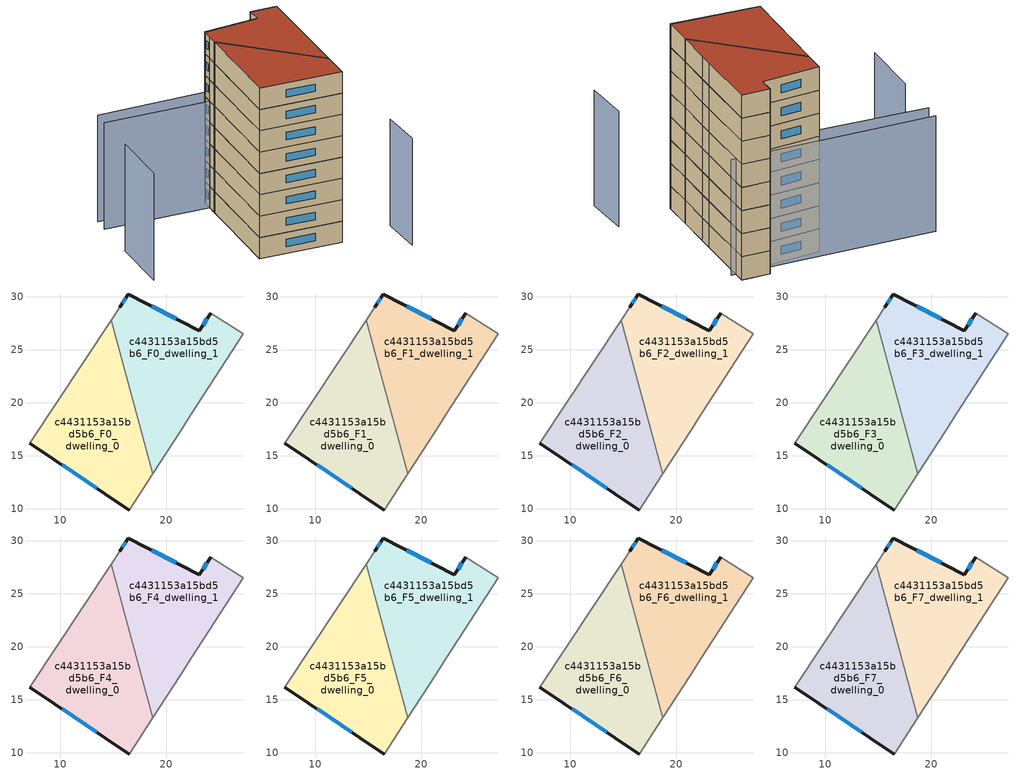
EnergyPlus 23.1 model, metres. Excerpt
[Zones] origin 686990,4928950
c4431153a15bd5b6_F0_dwelling_0
 floor ground (EU_floor_Construction): 16.53,9.9 18.73,13.32 14.8,27.79 7.13,16.2 z0
 wall outside (EU_wall_Construction): 16.53,9.9 7.13,16.2 z0:3
 wall adiabatic (EU_wall_Construction): 18.73,13.32 16.53,9.9 / 7.13,16.2 14.8,27.79 z0:3
 wall to c4431153a15bd5b6_F0_dwelling_1 (EU_wall_Construction): 14.8,27.79 18.74,13.32 z0:3
 window (EU_Window_Construction): 13.47,11.95 10.18,14.15 z0.98:2.02
c4431153a15bd5b6_F0_dwelling_1
 floor ground (EU_floor_Construction): 21.36,17.38 22.42,19.01 27.26,26.5 24.17,28.45 23.12,26.77 16.44,30.25 15.6,28.99 14.8,27.79 18.73,13.32 z0
 wall outside (EU_wall_Construction): 15.6,28.99 16.44,30.25 23.12,26.77 24.17,28.45 z0:3
 wall adiabatic (EU_wall_Construction): 24.17,28.45 27.26,26.5 22.42,19.01 21.36,17.38 18.73,13.32 / 14.8,27.79 15.6,28.99 z0:3
 window (EU_Window_Construction): 15.87,29.4 16.16,29.84 / 18.61,29.12 20.95,27.9 / 23.46,27.32 23.83,27.9 z0.98:2.02
c4431153a15bd5b6_F1_dwelling_0
 floor to c4431153a15bd5b6_F0_dwelling_0 (EU_floor_Construction): 16.53,9.9 18.73,13.32 14.8,27.79 7.13,16.2 z3
 wall outside (EU_wall_Construction): 16.53,9.9 7.13,16.2 z3:6
 wall adiabatic (EU_wall_Construction): 18.73,13.32 16.53,9.9 / 7.13,16.2 14.8,27.79 z3:6
 wall to c4431153a15bd5b6_F1_dwelling_1 (EU_wall_Construction): 14.8,27.79 18.74,13.32 z3:6
 window (EU_Window_Construction): 13.47,11.95 10.18,14.15 z3.98:5.02
c4431153a15bd5b6_F1_dwelling_1
 floor to c4431153a15bd5b6_F0_dwelling_1 (EU_floor_Construction): 21.36,17.38 22.42,19.01 27.26,26.5 24.17,28.45 23.12,26.77 16.44,30.25 15.6,28.99 14.8,27.79 18.73,13.32 z3
 wall outside (EU_wall_Construction): 15.6,28.99 16.44,30.25 23.12,26.77 24.17,28.45 z3:6
 wall adiabatic (EU_wall_Construction): 24.17,28.45 27.26,26.5 22.42,19.01 21.36,17.38 18.73,13.32 / 14.8,27.79 15.6,28.99 z3:6
 window (EU_Window_Construction): 15.87,29.4 16.16,29.84 / 18.61,29.12 20.95,27.9 / 23.46,27.32 23.83,27.9 z3.98:5.02
c4431153a15bd5b6_F2_dwelling_0
 floor to c4431153a15bd5b6_F1_dwelling_0 (EU_floor_Construction): 16.53,9.9 18.73,13.32 14.8,27.79 7.13,16.2 z6
 wall outside (EU_wall_Construction): 16.53,9.9 7.13,16.2 z6:9
 wall adiabatic (EU_wall_Construction): 18.73,13.32 16.53,9.9 / 7.13,16.2 14.8,27.79 z6:9
 wall to c4431153a15bd5b6_F2_dwelling_1 (EU_wall_Construction): 14.8,27.79 18.74,13.32 z6:9
 window (EU_Window_Construction): 13.47,11.95 10.18,14.15 z6.98:8.02
c4431153a15bd5b6_F2_dwelling_1
 floor to c4431153a15bd5b6_F1_dwelling_1 (EU_floor_Construction): 21.36,17.38 22.42,19.01 27.26,26.5 24.17,28.45 23.12,26.77 16.44,30.25 15.6,28.99 14.8,27.79 18.73,13.32 z6
 wall outside (EU_wall_Construction): 15.6,28.99 16.44,30.25 23.12,26.77 24.17,28.45 z6:9
 wall adiabatic (EU_wall_Construction): 24.17,28.45 27.26,26.5 22.42,19.01 21.36,17.38 18.73,13.32 / 14.8,27.79 15.6,28.99 z6:9
 window (EU_Window_Construction): 15.87,29.4 16.16,29.84 / 18.61,29.12 20.95,27.9 / 23.46,27.32 23.83,27.9 z6.98:8.02
c4431153a15bd5b6_F3_dwelling_0
 floor to c4431153a15bd5b6_F2_dwelling_0 (EU_floor_Construction): 16.53,9.9 18.73,13.32 14.8,27.79 7.13,16.2 z9
 wall outside (EU_wall_Construction): 16.53,9.9 7.13,16.2 z9:12
 wall adiabatic (EU_wall_Construction): 18.73,13.32 16.53,9.9 / 7.13,16.2 14.8,27.79 z9:12
 wall to c4431153a15bd5b6_F3_dwelling_1 (EU_wall_Construction): 14.8,27.79 18.74,13.32 z9:12
 window (EU_Window_Construction): 13.47,11.95 10.18,14.15 z9.98:11.02
c4431153a15bd5b6_F3_dwelling_1
 floor to c4431153a15bd5b6_F2_dwelling_1 (EU_floor_Construction): 21.36,17.38 22.42,19.01 27.26,26.5 24.17,28.45 23.12,26.77 16.44,30.25 15.6,28.99 14.8,27.79 18.73,13.32 z9
 wall outside (EU_wall_Construction): 15.6,28.99 16.44,30.25 23.12,26.77 24.17,28.45 z9:12
 wall adiabatic (EU_wall_Construction): 24.17,28.45 27.26,26.5 22.42,19.01 21.36,17.38 18.73,13.32 / 14.8,27.79 15.6,28.99 z9:12
 window (EU_Window_Construction): 15.87,29.4 16.16,29.84 / 18.61,29.12 20.95,27.9 / 23.46,27.32 23.83,27.9 z9.98:11.02
c4431153a15bd5b6_F4_dwelling_0
 floor to c4431153a15bd5b6_F3_dwelling_0 (EU_floor_Construction): 16.53,9.9 18.73,13.32 14.8,27.79 7.13,16.2 z12
 wall outside (EU_wall_Construction): 16.53,9.9 7.13,16.2 z12:15
 wall adiabatic (EU_wall_Construction): 18.73,13.32 16.53,9.9 / 7.13,16.2 14.8,27.79 z12:15
 wall to c4431153a15bd5b6_F4_dwelling_1 (EU_wall_Construction): 14.8,27.79 18.74,13.32 z12:15
 window (EU_Window_Construction): 13.47,11.95 10.18,14.15 z12.98:14.02
c4431153a15bd5b6_F4_dwelling_1
 floor to c4431153a15bd5b6_F3_dwelling_1 (EU_floor_Construction): 21.36,17.38 22.42,19.01 27.26,26.5 24.17,28.45 23.12,26.77 16.44,30.25 15.6,28.99 14.8,27.79 18.73,13.32 z12
 wall outside (EU_wall_Construction): 15.6,28.99 16.44,30.25 23.12,26.77 24.17,28.45 z12:15
 wall adiabatic (EU_wall_Construction): 24.17,28.45 27.26,26.5 22.42,19.01 21.36,17.38 18.73,13.32 / 14.8,27.79 15.6,28.99 z12:15
 window (EU_Window_Construction): 15.87,29.4 16.16,29.84 / 18.61,29.12 20.95,27.9 / 23.46,27.32 23.83,27.9 z12.98:14.02
c4431153a15bd5b6_F5_dwelling_0
 floor to c4431153a15bd5b6_F4_dwelling_0 (EU_floor_Construction): 16.53,9.9 18.73,13.32 14.8,27.79 7.13,16.2 z15
 wall outside (EU_wall_Construction): 16.53,9.9 7.13,16.2 z15:18
 wall adiabatic (EU_wall_Construction): 18.73,13.32 16.53,9.9 / 7.13,16.2 14.8,27.79 z15:18
 wall to c4431153a15bd5b6_F5_dwelling_1 (EU_wall_Construction): 14.8,27.79 18.74,13.32 z15:18
 window (EU_Window_Construction): 13.47,11.95 10.18,14.15 z15.98:17.02
c4431153a15bd5b6_F5_dwelling_1
 floor to c4431153a15bd5b6_F4_dwelling_1 (EU_floor_Construction): 21.36,17.38 22.42,19.01 27.26,26.5 24.17,28.45 23.12,26.77 16.44,30.25 15.6,28.99 14.8,27.79 18.73,13.32 z15
 wall outside (EU_wall_Construction): 15.6,28.99 16.44,30.25 23.12,26.77 24.17,28.45 z15:18
 wall adiabatic (EU_wall_Construction): 24.17,28.45 27.26,26.5 22.42,19.01 21.36,17.38 18.73,13.32 / 14.8,27.79 15.6,28.99 z15:18
 window (EU_Window_Construction): 15.87,29.4 16.16,29.84 / 18.61,29.12 20.95,27.9 / 23.46,27.32 23.83,27.9 z15.98:17.02
c4431153a15bd5b6_F6_dwelling_0
 floor to c4431153a15bd5b6_F5_dwelling_0 (EU_floor_Construction): 16.53,9.9 18.73,13.32 14.8,27.79 7.13,16.2 z18
 wall outside (EU_wall_Construction): 16.53,9.9 7.13,16.2 z18:21
 wall adiabatic (EU_wall_Construction): 18.73,13.32 16.53,9.9 / 7.13,16.2 14.8,27.79 z18:21
 wall to c4431153a15bd5b6_F6_dwelling_1 (EU_wall_Construction): 14.8,27.79 18.74,13.32 z18:21
 window (EU_Window_Construction): 13.47,11.95 10.18,14.15 z18.98:20.02
c4431153a15bd5b6_F6_dwelling_1
 floor to c4431153a15bd5b6_F5_dwelling_1 (EU_floor_Construction): 21.36,17.38 22.42,19.01 27.26,26.5 24.17,28.45 23.12,26.77 16.44,30.25 15.6,28.99 14.8,27.79 18.73,13.32 z18
 wall outside (EU_wall_Construction): 15.6,28.99 16.44,30.25 23.12,26.77 24.17,28.45 z18:21
 wall adiabatic (EU_wall_Construction): 24.17,28.45 27.26,26.5 22.42,19.01 21.36,17.38 18.73,13.32 / 14.8,27.79 15.6,28.99 z18:21
 window (EU_Window_Construction): 15.87,29.4 16.16,29.84 / 18.61,29.12 20.95,27.9 / 23.46,27.32 23.83,27.9 z18.98:20.02
c4431153a15bd5b6_F7_dwelling_0
 floor to c4431153a15bd5b6_F6_dwelling_0 (EU_floor_Construction): 16.53,9.9 18.73,13.32 14.8,27.79 7.13,16.2 z21
 wall outside (EU_wall_Construction): 16.53,9.9 7.13,16.2 z21:24
 wall adiabatic (EU_wall_Construction): 18.73,13.32 16.53,9.9 / 7.13,16.2 14.8,27.79 z21:24
 wall to c4431153a15bd5b6_F7_dwelling_1 (EU_wall_Construction): 14.8,27.79 18.74,13.32 z21:24
 window (EU_Window_Construction): 13.47,11.95 10.18,14.15 z21.98:23.02
 roof outside (EU_roof_Construction): 14.8,27.79 18.73,13.32 16.53,9.9 7.13,16.2 z24
c4431153a15bd5b6_F7_dwelling_1
 floor to c4431153a15bd5b6_F6_dwelling_1 (EU_floor_Construction): 21.36,17.38 22.42,19.01 27.26,26.5 24.17,28.45 23.12,26.77 16.44,30.25 15.6,28.99 14.8,27.79 18.73,13.32 z21
 wall outside (EU_wall_Construction): 15.6,28.99 16.44,30.25 23.12,26.77 24.17,28.45 z21:24
 wall adiabatic (EU_wall_Construction): 24.17,28.45 27.26,26.5 22.42,19.01 21.36,17.38 18.73,13.32 / 14.8,27.79 15.6,28.99 z21:24
 window (EU_Window_Construction): 15.87,29.4 16.16,29.84 / 18.61,29.12 20.95,27.9 / 23.46,27.32 23.83,27.9 z21.98:23.02
 roof outside (EU_roof_Construction): 24.17,28.45 27.26,26.5 22.42,19.01 21.36,17.38 18.73,13.32 14.8,27.79 15.6,28.99 16.44,30.25 23.12,26.77 z24
shading: 20.62,2.12 23.52,7.29 / 3.54,36.97 15.6,28.99 / 15.6,28.99 7.15,16.22 / -0.08,31.5 -4.83,24.25 / 26.84,24.85 4.82,38.75 z0:15
[Building]
EU S2 Campaign: North Axis=0; Terrain=City; Solar Distribution=FullExterior
[Site:Location]
Bologna: Latitude=44.5; Longitude=11.25; Time Zone=1; Elevation=37
[SizingPeriod:WeatherFileDays]
AnnualSizingPeriod: Begin Month=1; Begin Day of Month=1; End Month=12; End Day of Month=31; Day of Week for Start Day=Monday; Use Weather File Daylight Saving Period=No; Use Weather File Rain and Snow Indicators=No
[MATERIAL]
EU_InternalMass_Material: Roughness=MediumRough; Thickness=0.1; Conductivity=1; Density=1800; Specific Heat=900; Thermal Absorptance=0.9; Solar Absorptance=0.7; Visible Absorptance=0.7
[MATERIAL:NOMASS] Roughness=MediumRough; Thermal Absorptance=0.9; Solar Absorptance=0.7; Visible Absorptance=0.7
Name | Thermal Resistance
EU_wall_NoMass | 0.905828
EU_roof_NoMass | 0.37593
EU_floor_NoMass | 0.67114
[WINDOWMATERIAL:SIMPLEGLAZINGSYSTEM]
EU_Window_SimpleGlazing: UFactor=4.52486; Solar Heat Gain Coefficient=0.85; Visible Transmittance=0.85
[CONSTRUCTION]
EU_wall_Construction: EU_wall_NoMass
EU_roof_Construction: EU_roof_NoMass
EU_floor_Construction: EU_floor_NoMass
EU_InternalMass_Construction: EU_InternalMass_Material
EU_Window_Construction: EU_Window_SimpleGlazing
[ZONE] Type=1; Multiplier=1; Ceiling Height=autocalculate; Floor Area=autocalculate; Part of Total Floor Area=Yes
Name | Volume
c4431153a15bd5b6_F0_dwelling_0 | 303.934
c4431153a15bd5b6_F1_dwelling_0; c4431153a15bd5b6_F2_dwelling_0; c4431153a15bd5b6_F3_dwelling_0; c4431153a15bd5b6_F4_dwelling_0; c4431153a15bd5b6_F5_dwelling_0; c4431153a15bd5b6_F6_dwelling_0; c4431153a15bd5b6_F7_dwelling_0 | 303.935
c4431153a15bd5b6_F0_dwelling_1; c4431153a15bd5b6_F1_dwelling_1; c4431153a15bd5b6_F2_dwelling_1; c4431153a15bd5b6_F3_dwelling_1; c4431153a15bd5b6_F4_dwelling_1; c4431153a15bd5b6_F5_dwelling_1; c4431153a15bd5b6_F6_dwelling_1; c4431153a15bd5b6_F7_dwelling_1 | 303.948
[INTERNALMASS] Construction=EU_InternalMass_Construction
Name | Zone or ZoneList | Surface Area
c4431153a15bd5b6_F0_dwelling_0_EU_InternalMass | c4431153a15bd5b6_F0_dwelling_0 | 101.311
c4431153a15bd5b6_F0_dwelling_1_EU_InternalMass | c4431153a15bd5b6_F0_dwelling_1 | 101.316
c4431153a15bd5b6_F1_dwelling_0_EU_InternalMass | c4431153a15bd5b6_F1_dwelling_0 | 101.311
c4431153a15bd5b6_F1_dwelling_1_EU_InternalMass | c4431153a15bd5b6_F1_dwelling_1 | 101.316
c4431153a15bd5b6_F2_dwelling_0_EU_InternalMass | c4431153a15bd5b6_F2_dwelling_0 | 101.311
c4431153a15bd5b6_F2_dwelling_1_EU_InternalMass | c4431153a15bd5b6_F2_dwelling_1 | 101.316
c4431153a15bd5b6_F3_dwelling_0_EU_InternalMass | c4431153a15bd5b6_F3_dwelling_0 | 101.311
c4431153a15bd5b6_F3_dwelling_1_EU_InternalMass | c4431153a15bd5b6_F3_dwelling_1 | 101.316
c4431153a15bd5b6_F4_dwelling_0_EU_InternalMass | c4431153a15bd5b6_F4_dwelling_0 | 101.311
c4431153a15bd5b6_F4_dwelling_1_EU_InternalMass | c4431153a15bd5b6_F4_dwelling_1 | 101.316
c4431153a15bd5b6_F5_dwelling_0_EU_InternalMass | c4431153a15bd5b6_F5_dwelling_0 | 101.311
c4431153a15bd5b6_F5_dwelling_1_EU_InternalMass | c4431153a15bd5b6_F5_dwelling_1 | 101.316
c4431153a15bd5b6_F6_dwelling_0_EU_InternalMass | c4431153a15bd5b6_F6_dwelling_0 | 101.311
c4431153a15bd5b6_F6_dwelling_1_EU_InternalMass | c4431153a15bd5b6_F6_dwelling_1 | 101.316
c4431153a15bd5b6_F7_dwelling_0_EU_InternalMass | c4431153a15bd5b6_F7_dwelling_0 | 101.311
c4431153a15bd5b6_F7_dwelling_1_EU_InternalMass | c4431153a15bd5b6_F7_dwelling_1 | 101.316
[OTHEREQUIPMENT] Fuel Type=Electricity; Design Level Calculation Method=Watts/Area; Power per Zone Floor Area=1; Fraction Latent=0; Fraction Radiant=0; Fraction Lost=0; Carbon Dioxide Generation Rate=0; EndUse Subcategory=EU_Step8_InternalGains
Name | Zone or ZoneList or Space or SpaceList | Schedule
EU_Step8_InternalGain_c4431153a15bd5b6_F0_dwelling_0_f000 | c4431153a15bd5b6_F0_dwelling_0 | EU_Step8_GainSchedule_c4431153a15bd5b6_F0_dwelling_0_f000
EU_Step8_InternalGain_c4431153a15bd5b6_F0_dwelling_1_f000 | c4431153a15bd5b6_F0_dwelling_1 | EU_Step8_GainSchedule_c4431153a15bd5b6_F0_dwelling_1_f000
EU_Step8_InternalGain_c4431153a15bd5b6_F1_dwelling_0_f000 | c4431153a15bd5b6_F1_dwelling_0 | EU_Step8_GainSchedule_c4431153a15bd5b6_F1_dwelling_0_f000
EU_Step8_InternalGain_c4431153a15bd5b6_F1_dwelling_1_f000 | c4431153a15bd5b6_F1_dwelling_1 | EU_Step8_GainSchedule_c4431153a15bd5b6_F1_dwelling_1_f000
EU_Step8_InternalGain_c4431153a15bd5b6_F2_dwelling_0_f000 | c4431153a15bd5b6_F2_dwelling_0 | EU_Step8_GainSchedule_c4431153a15bd5b6_F2_dwelling_0_f000
EU_Step8_InternalGain_c4431153a15bd5b6_F2_dwelling_1_f000 | c4431153a15bd5b6_F2_dwelling_1 | EU_Step8_GainSchedule_c4431153a15bd5b6_F2_dwelling_1_f000
EU_Step8_InternalGain_c4431153a15bd5b6_F3_dwelling_0_f000 | c4431153a15bd5b6_F3_dwelling_0 | EU_Step8_GainSchedule_c4431153a15bd5b6_F3_dwelling_0_f000
EU_Step8_InternalGain_c4431153a15bd5b6_F3_dwelling_1_f000 | c4431153a15bd5b6_F3_dwelling_1 | EU_Step8_GainSchedule_c4431153a15bd5b6_F3_dwelling_1_f000
EU_Step8_InternalGain_c4431153a15bd5b6_F4_dwelling_0_f000 | c4431153a15bd5b6_F4_dwelling_0 | EU_Step8_GainSchedule_c4431153a15bd5b6_F4_dwelling_0_f000
EU_Step8_InternalGain_c4431153a15bd5b6_F4_dwelling_1_f000 | c4431153a15bd5b6_F4_dwelling_1 | EU_Step8_GainSchedule_c4431153a15bd5b6_F4_dwelling_1_f000
EU_Step8_InternalGain_c4431153a15bd5b6_F5_dwelling_0_f000 | c4431153a15bd5b6_F5_dwelling_0 | EU_Step8_GainSchedule_c4431153a15bd5b6_F5_dwelling_0_f000
EU_Step8_InternalGain_c4431153a15bd5b6_F5_dwelling_1_f000 | c4431153a15bd5b6_F5_dwelling_1 | EU_Step8_GainSchedule_c4431153a15bd5b6_F5_dwelling_1_f000
EU_Step8_InternalGain_c4431153a15bd5b6_F6_dwelling_0_f000 | c4431153a15bd5b6_F6_dwelling_0 | EU_Step8_GainSchedule_c4431153a15bd5b6_F6_dwelling_0_f000
EU_Step8_InternalGain_c4431153a15bd5b6_F6_dwelling_1_f000 | c4431153a15bd5b6_F6_dwelling_1 | EU_Step8_GainSchedule_c4431153a15bd5b6_F6_dwelling_1_f000
EU_Step8_InternalGain_c4431153a15bd5b6_F7_dwelling_0_f000 | c4431153a15bd5b6_F7_dwelling_0 | EU_Step8_GainSchedule_c4431153a15bd5b6_F7_dwelling_0_f000
EU_Step8_InternalGain_c4431153a15bd5b6_F7_dwelling_1_f000 | c4431153a15bd5b6_F7_dwelling_1 | EU_Step8_GainSchedule_c4431153a15bd5b6_F7_dwelling_1_f000
[ZONEVENTILATION:DESIGNFLOWRATE] Schedule=EU_AlwaysOn; Design Flow Rate Calculation Method=AirChanges/Hour; Air Changes per Hour=0.73129; Ventilation Type=Natural; Fan Pressure Rise=0; Fan Total Efficiency=1; Constant Term Coefficient=1; Temperature Term Coefficient=0; Velocity Term Coefficient=0; Velocity Squared Term Coefficient=0; Minimum Indoor Temperature=-100; Maximum Indoor Temperature=100; Delta Temperature=-100; Minimum Outdoor Temperature=-100; Maximum Outdoor Temperature=100; Maximum Wind Speed=40
Name | Zone or ZoneList or Space or SpaceList
EU_ConstantAir_c4431153a15bd5b6_F0_dwelling_0 | c4431153a15bd5b6_F0_dwelling_0
EU_ConstantAir_c4431153a15bd5b6_F0_dwelling_1 | c4431153a15bd5b6_F0_dwelling_1
EU_ConstantAir_c4431153a15bd5b6_F1_dwelling_0 | c4431153a15bd5b6_F1_dwelling_0
EU_ConstantAir_c4431153a15bd5b6_F1_dwelling_1 | c4431153a15bd5b6_F1_dwelling_1
EU_ConstantAir_c4431153a15bd5b6_F2_dwelling_0 | c4431153a15bd5b6_F2_dwelling_0
EU_ConstantAir_c4431153a15bd5b6_F2_dwelling_1 | c4431153a15bd5b6_F2_dwelling_1
EU_ConstantAir_c4431153a15bd5b6_F3_dwelling_0 | c4431153a15bd5b6_F3_dwelling_0
EU_ConstantAir_c4431153a15bd5b6_F3_dwelling_1 | c4431153a15bd5b6_F3_dwelling_1
EU_ConstantAir_c4431153a15bd5b6_F4_dwelling_0 | c4431153a15bd5b6_F4_dwelling_0
EU_ConstantAir_c4431153a15bd5b6_F4_dwelling_1 | c4431153a15bd5b6_F4_dwelling_1
EU_ConstantAir_c4431153a15bd5b6_F5_dwelling_0 | c4431153a15bd5b6_F5_dwelling_0
EU_ConstantAir_c4431153a15bd5b6_F5_dwelling_1 | c4431153a15bd5b6_F5_dwelling_1
EU_ConstantAir_c4431153a15bd5b6_F6_dwelling_0 | c4431153a15bd5b6_F6_dwelling_0
EU_ConstantAir_c4431153a15bd5b6_F6_dwelling_1 | c4431153a15bd5b6_F6_dwelling_1
EU_ConstantAir_c4431153a15bd5b6_F7_dwelling_0 | c4431153a15bd5b6_F7_dwelling_0
EU_ConstantAir_c4431153a15bd5b6_F7_dwelling_1 | c4431153a15bd5b6_F7_dwelling_1
[HVACTEMPLATE:THERMOSTAT] Constant Heating Setpoint=20; Constant Cooling Setpoint=50
EU_HeatOnly_c4431153a15bd5b6_F0_dwelling_0; EU_HeatOnly_c4431153a15bd5b6_F0_dwelling_1; EU_HeatOnly_c4431153a15bd5b6_F1_dwelling_0; EU_HeatOnly_c4431153a15bd5b6_F1_dwelling_1; EU_HeatOnly_c4431153a15bd5b6_F2_dwelling_0; EU_HeatOnly_c4431153a15bd5b6_F2_dwelling_1; EU_HeatOnly_c4431153a15bd5b6_F3_dwelling_0; EU_HeatOnly_c4431153a15bd5b6_F3_dwelling_1; EU_HeatOnly_c4431153a15bd5b6_F4_dwelling_0; EU_HeatOnly_c4431153a15bd5b6_F4_dwelling_1; EU_HeatOnly_c4431153a15bd5b6_F5_dwelling_0; EU_HeatOnly_c4431153a15bd5b6_F5_dwelling_1; EU_HeatOnly_c4431153a15bd5b6_F6_dwelling_0; EU_HeatOnly_c4431153a15bd5b6_F6_dwelling_1; EU_HeatOnly_c4431153a15bd5b6_F7_dwelling_0; EU_HeatOnly_c4431153a15bd5b6_F7_dwelling_1
[HVACTEMPLATE:ZONE:IDEALLOADSAIRSYSTEM] System Availability Schedule=EU_AlwaysOn; Maximum Heating Supply Air Temperature=50; Minimum Cooling Supply Air Temperature=13; Maximum Heating Supply Air Humidity Ratio=0.0156; Minimum Cooling Supply Air Humidity Ratio=0.0077; Heating Limit=NoLimit; Cooling Limit=NoLimit; Heating Availability Schedule=EU_AlwaysOn; Cooling Availability Schedule=EU_CoolingOff; Dehumidification Control Type=ConstantSensibleHeatRatio; Cooling Sensible Heat Ratio=0.7; Dehumidification Setpoint=60; Humidification Control Type=None; Humidification Setpoint=30; Outdoor Air Method=None; Outdoor Air Flow Rate per Person=0.00944; Outdoor Air Flow Rate per Zone Floor Area=0; Outdoor Air Flow Rate per Zone=0; Demand Controlled Ventilation Type=None; Outdoor Air Economizer Type=NoEconomizer; Heat Recovery Type=None; Sensible Heat Recovery Effectiveness=0.7; Latent Heat Recovery Effectiveness=0.65
Name | Template Thermostat
c4431153a15bd5b6_F0_dwelling_0 | EU_HeatOnly_c4431153a15bd5b6_F0_dwelling_0
c4431153a15bd5b6_F0_dwelling_1 | EU_HeatOnly_c4431153a15bd5b6_F0_dwelling_1
c4431153a15bd5b6_F1_dwelling_0 | EU_HeatOnly_c4431153a15bd5b6_F1_dwelling_0
c4431153a15bd5b6_F1_dwelling_1 | EU_HeatOnly_c4431153a15bd5b6_F1_dwelling_1
c4431153a15bd5b6_F2_dwelling_0 | EU_HeatOnly_c4431153a15bd5b6_F2_dwelling_0
c4431153a15bd5b6_F2_dwelling_1 | EU_HeatOnly_c4431153a15bd5b6_F2_dwelling_1
c4431153a15bd5b6_F3_dwelling_0 | EU_HeatOnly_c4431153a15bd5b6_F3_dwelling_0
c4431153a15bd5b6_F3_dwelling_1 | EU_HeatOnly_c4431153a15bd5b6_F3_dwelling_1
c4431153a15bd5b6_F4_dwelling_0 | EU_HeatOnly_c4431153a15bd5b6_F4_dwelling_0
c4431153a15bd5b6_F4_dwelling_1 | EU_HeatOnly_c4431153a15bd5b6_F4_dwelling_1
c4431153a15bd5b6_F5_dwelling_0 | EU_HeatOnly_c4431153a15bd5b6_F5_dwelling_0
c4431153a15bd5b6_F5_dwelling_1 | EU_HeatOnly_c4431153a15bd5b6_F5_dwelling_1
c4431153a15bd5b6_F6_dwelling_0 | EU_HeatOnly_c4431153a15bd5b6_F6_dwelling_0
c4431153a15bd5b6_F6_dwelling_1 | EU_HeatOnly_c4431153a15bd5b6_F6_dwelling_1
c4431153a15bd5b6_F7_dwelling_0 | EU_HeatOnly_c4431153a15bd5b6_F7_dwelling_0
c4431153a15bd5b6_F7_dwelling_1 | EU_HeatOnly_c4431153a15bd5b6_F7_dwelling_1
[SIZING:ZONE] Zone Cooling Design Supply Air Temperature Input Method=SupplyAirTemperature; Zone Cooling Design Supply Air Temperature=13; Zone Heating Design Supply Air Temperature Input Method=SupplyAirTemperature; Zone Heating Design Supply Air Temperature=50; Zone Cooling Design Supply Air Humidity Ratio=0.008; Zone Heating Design Supply Air Humidity Ratio=0.008; Cooling Design Air Flow Method=DesignDay; Cooling Design Air Flow Rate=0; Cooling Minimum Air Flow per Zone Floor Area=0.000762; Cooling Minimum Air Flow=0; Cooling Minimum Air Flow Fraction=0.2; Heating Design Air Flow Method=DesignDay; Heating Design Air Flow Rate=0; Heating Maximum Air Flow per Zone Floor Area=0.002032; Heating Maximum Air Flow=0.141576; Heating Maximum Air Flow Fraction=0.3; Account for Dedicated Outdoor Air System=No; Dedicated Outdoor Air System Control Strategy=NeutralSupplyAir; Dedicated Outdoor Air Low Setpoint Temperature for Design=autosize; Dedicated Outdoor Air High Setpoint Temperature for Design=autosize; Zone Load Sizing Method=Sensible Load Only No Latent Load; Zone Latent Cooling Design Supply Air Humidity Ratio Input Method=HumidityRatioDifference; Zone Cooling Design Supply Air Humidity Ratio Difference=0.005; Zone Latent Heating Design Supply Air Humidity Ratio Input Method=HumidityRatioDifference; Zone Humidification Design Supply Air Humidity Ratio Difference=0.005
c4431153a15bd5b6_F0_dwelling_0; c4431153a15bd5b6_F0_dwelling_1; c4431153a15bd5b6_F1_dwelling_0; c4431153a15bd5b6_F1_dwelling_1; c4431153a15bd5b6_F2_dwelling_0; c4431153a15bd5b6_F2_dwelling_1; c4431153a15bd5b6_F3_dwelling_0; c4431153a15bd5b6_F3_dwelling_1; c4431153a15bd5b6_F4_dwelling_0; c4431153a15bd5b6_F4_dwelling_1; c4431153a15bd5b6_F5_dwelling_0; c4431153a15bd5b6_F5_dwelling_1; c4431153a15bd5b6_F6_dwelling_0; c4431153a15bd5b6_F6_dwelling_1; c4431153a15bd5b6_F7_dwelling_0; c4431153a15bd5b6_F7_dwelling_1
[SCHEDULE:CONSTANT]
Name | Hourly Value
EU_AlwaysOn | 1
EU_CoolingOff | 0
[SCHEDULE:FILE] Column Number=1; Rows to Skip at Top=0; Number of Hours of Data=8760; Column Separator=Comma; Interpolate to Timestep=No; Minutes per Item=60; Adjust Schedule for Daylight Savings=Yes
Name | File
EU_Step8_GainSchedule_c4431153a15bd5b6_F0_dwelling_0_f000 | ../../schedules/c4431153a15bd5b6/c4431153a15bd5b6_F0_dwelling_0_f000_gain.csv
EU_Step8_GainSchedule_c4431153a15bd5b6_F0_dwelling_1_f000 | ../../schedules/c4431153a15bd5b6/c4431153a15bd5b6_F0_dwelling_1_f000_gain.csv
EU_Step8_GainSchedule_c4431153a15bd5b6_F1_dwelling_0_f000 | ../../schedules/c4431153a15bd5b6/c4431153a15bd5b6_F1_dwelling_0_f000_gain.csv
EU_Step8_GainSchedule_c4431153a15bd5b6_F1_dwelling_1_f000 | ../../schedules/c4431153a15bd5b6/c4431153a15bd5b6_F1_dwelling_1_f000_gain.csv
EU_Step8_GainSchedule_c4431153a15bd5b6_F2_dwelling_0_f000 | ../../schedules/c4431153a15bd5b6/c4431153a15bd5b6_F2_dwelling_0_f000_gain.csv
EU_Step8_GainSchedule_c4431153a15bd5b6_F2_dwelling_1_f000 | ../../schedules/c4431153a15bd5b6/c4431153a15bd5b6_F2_dwelling_1_f000_gain.csv
EU_Step8_GainSchedule_c4431153a15bd5b6_F3_dwelling_0_f000 | ../../schedules/c4431153a15bd5b6/c4431153a15bd5b6_F3_dwelling_0_f000_gain.csv
EU_Step8_GainSchedule_c4431153a15bd5b6_F3_dwelling_1_f000 | ../../schedules/c4431153a15bd5b6/c4431153a15bd5b6_F3_dwelling_1_f000_gain.csv
EU_Step8_GainSchedule_c4431153a15bd5b6_F4_dwelling_0_f000 | ../../schedules/c4431153a15bd5b6/c4431153a15bd5b6_F4_dwelling_0_f000_gain.csv
EU_Step8_GainSchedule_c4431153a15bd5b6_F4_dwelling_1_f000 | ../../schedules/c4431153a15bd5b6/c4431153a15bd5b6_F4_dwelling_1_f000_gain.csv
EU_Step8_GainSchedule_c4431153a15bd5b6_F5_dwelling_0_f000 | ../../schedules/c4431153a15bd5b6/c4431153a15bd5b6_F5_dwelling_0_f000_gain.csv
EU_Step8_GainSchedule_c4431153a15bd5b6_F5_dwelling_1_f000 | ../../schedules/c4431153a15bd5b6/c4431153a15bd5b6_F5_dwelling_1_f000_gain.csv
EU_Step8_GainSchedule_c4431153a15bd5b6_F6_dwelling_0_f000 | ../../schedules/c4431153a15bd5b6/c4431153a15bd5b6_F6_dwelling_0_f000_gain.csv
EU_Step8_GainSchedule_c4431153a15bd5b6_F6_dwelling_1_f000 | ../../schedules/c4431153a15bd5b6/c4431153a15bd5b6_F6_dwelling_1_f000_gain.csv
EU_Step8_GainSchedule_c4431153a15bd5b6_F7_dwelling_0_f000 | ../../schedules/c4431153a15bd5b6/c4431153a15bd5b6_F7_dwelling_0_f000_gain.csv
EU_Step8_GainSchedule_c4431153a15bd5b6_F7_dwelling_1_f000 | ../../schedules/c4431153a15bd5b6/c4431153a15bd5b6_F7_dwelling_1_f000_gain.csv
